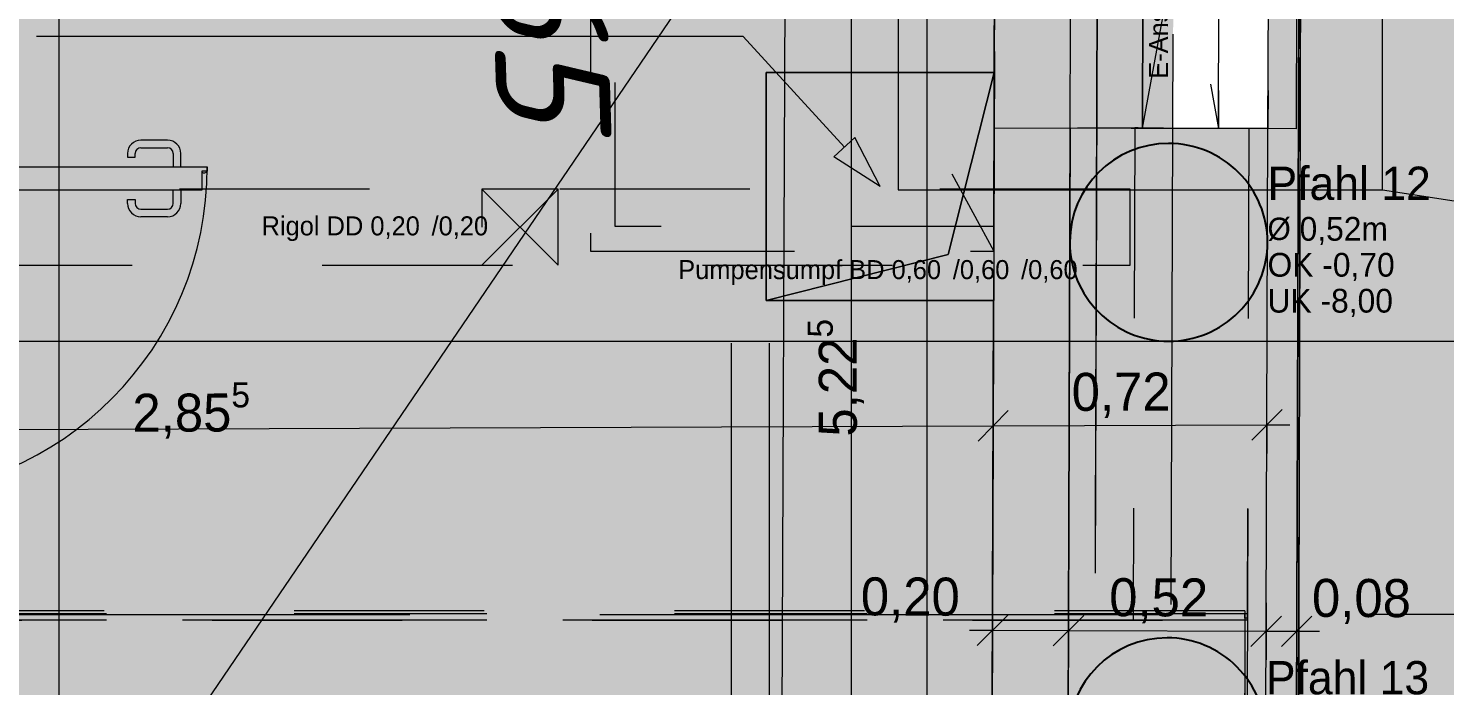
# Model space of a CAD drawing. Header units: metres. Extents: x -14 to 130, y -38 to 4.
# Drawn here: x 15.637 to 19.362, y -3.906 to -2.177 of the extents above; entities that cross this region are included whole.
import ezdxf

# ---------------------------------------------------------------- set-up
doc = ezdxf.new("R2010")
doc.units = ezdxf.units.M
doc.header["$MEASUREMENT"] = 0
for name, pattern in [('Schnittlinie', [0.006, 0.003, -0.0015, 0, -0.0015]), ('Strichlinie eng', [0.002, 0.0015, -0.0005]), ('Untersicht', [0.001, 0.0005, -0.0005])]:
    doc.linetypes.add(name, pattern=pattern)
for name, color, linetype in [('-1._KG PP_3_110 Wand Aussen', 7, 'Continuous'), ('-1._KG PP_3_111 Bohrpfahl - ReGeBe', 7, 'Continuous'), ('-1._KG PP_3_111 Wand Aussen - Bohrpfahlwand 80', 7, 'Continuous'), ('-1._KG PP_3_120 Wand Innen tragend', 7, 'Continuous'), ('-1._KG PP_3_220 Bodenaufbau', 7, 'Continuous'), ('-1._KG PP_3_270 Deckendurchbruchsymbol', 7, 'Continuous'), ('-1._KG PP_3_420 Rampe', 7, 'Continuous'), ('-1._KG PP_3_725 Nachbarbebauung', 7, 'Continuous'), ('-1._KG PP_3_851 Marker Schnitt', 7, 'Continuous'), ('-1._KG PP_3_860 Marker Änderung bis 26mmtt', 7, 'Continuous'), ('-1._KG PP_3_870 Dokumentation allgemein', 7, 'Continuous'), ('-1._KG PP_3_950 Polierplan Bemaßung', 7, 'Continuous'), ('-1._KG PP_3_955 Polierplan Beschriftung', 7, 'Continuous'), ('-1._KG PP_3_Bauwerke_Gebäude - Haus', 7, 'Continuous'), ('-1._KG PP_3_Bemaßen_Sperrmaß 2D', 7, 'Continuous'), ('-1._KG PP_3_Gas_Beschriftung Gas', 7, 'Continuous'), ('-1._KG PP_3_Gelände_Beschriftung Gelände', 7, 'Continuous'), ('-1._KG PP_3_Kataster Grenzen_Grundstücksgrenze', 7, 'Continuous'), ('-1._KG PP_3_Kataster Grenzpunkte_Grenzpunkt (GP) Hausecke_Kennzeichen', 7, 'Continuous'), ('-1._KG PP_3_Kataster Grenzpunkte_Grenzpunkt (GP) Hausecke_Punktnummer', 7, 'Continuous'), ('-1._KG PP_3_Kataster Grundstücke_Grundstück_Eigentümer', 7, 'Continuous'), ('-1._KG PP_3_Neubau_840 Baulinien', 7, 'Continuous')]:
    doc.layers.add(name, color=color, linetype=linetype)
doc.styles.add('ERSTELLTER_STIL_2', font='isocpeur.ttf')
doc.styles.add('ERSTELLTER_STIL_5', font='')
doc.styles.get('ERSTELLTER_STIL_5').set_extended_font_data('Eurostile')
doc.linetypes.add('GAS', pattern='A,0,[1,415_260415_PP_VA_1_2 -1 KG1.Shx,S=0.186508,R=0,X=0,Y=0],-26.5,0', length=26.5)
doc.linetypes.add('Grenze Grundstück', pattern='A,0,[2,415_260415_PP_VA_1_2 -1 KG1.Shx,S=0.00031746,R=0,X=0,Y=0],-0.04,0', length=0.04)
doc.linetypes.add('Wolke', pattern='A,0,[3,415_260415_PP_VA_1_2 -1 KG1.Shx,S=0.00023923,R=0,X=-3.85971e-06,Y=0.000734738],-0.03,0', length=0.03)

msp = doc.modelspace()

# ---------------------------------------------------------------- hatches: boundary and pattern name
at = {"layer": '-1._KG PP_3_111 Bohrpfahl - ReGeBe', "linetype": 'Continuous', "lineweight": 13, "true_color": 0x3f7f02}
for points in [[(18.3759, -2.7398, 0.414214), (18.6359, -2.9998, 0.414214), (18.8959, -2.7398, 0.414214), (18.6359, -2.4798, 0.413238), (18.3759, -2.7389)], [(18.3716, -4.0398, 0.414214), (18.6316, -4.2998, 0.414214), (18.8916, -4.0398, 0.414214), (18.6316, -3.7798, 0.413238), (18.3716, -4.0389)]]:
    msp.add_hatch(color=76, dxfattribs=at).paths.add_polyline_path(points)
at = {"layer": '-1._KG PP_3_111 Wand Aussen - Bohrpfahlwand 80', "linetype": 'Continuous', "lineweight": 13, "true_color": 0xaa6446}
msp.add_hatch(color=25, dxfattribs=at).paths.add_polyline_path([(18.9048, -0.08), (18.8856, -5.8301), (18.9656, -5.8304), (18.9848, -0.08)])
at = {"layer": '-1._KG PP_3_111 Wand Aussen - Bohrpfahlwand 80', "linetype": 'Continuous', "lineweight": 13, "true_color": 0x3f7f02}
msp.add_hatch(color=76, dxfattribs=at).paths.add_polyline_path([(18.1656, -5.8277), (18.3656, -5.8284), (18.3769, -2.439), (18.1769, -2.4384)])
h = msp.add_hatch(color=76, dxfattribs=at)
h.paths.add_polyline_path([(18.3656, -5.8284), (18.8856, -5.8301), (18.8969, -2.4408), (18.3769, -2.439)])
h.paths.add_polyline_path([(18.3666, -5.5398), (18.3754, -5.4725), (18.4014, -5.4098), (18.4427, -5.356), (18.4966, -5.3146), (18.5593, -5.2887), (18.6266, -5.2798), (18.6939, -5.2887), (18.7566, -5.3146), (18.8104, -5.356), (18.8517, -5.4098), (18.8777, -5.4725), (18.8866, -5.5398), (18.8777, -5.6071), (18.8517, -5.6698), (18.8104, -5.7236), (18.7566, -5.765), (18.6939, -5.7909), (18.6266, -5.7998), (18.5593, -5.7909), (18.4966, -5.765), (18.4427, -5.7236), (18.4014, -5.6698), (18.3754, -5.6071)], flags=0)
h.paths.add_polyline_path([(18.3716, -4.0398), (18.3804, -3.9725), (18.4064, -3.9098), (18.4477, -3.856), (18.5016, -3.8146), (18.5643, -3.7887), (18.6316, -3.7798), (18.6989, -3.7887), (18.7616, -3.8146), (18.8154, -3.856), (18.8567, -3.9098), (18.8827, -3.9725), (18.8916, -4.0398), (18.8827, -4.1071), (18.8567, -4.1698), (18.8154, -4.2237), (18.7616, -4.265), (18.6989, -4.2909), (18.6316, -4.2998), (18.5643, -4.2909), (18.5016, -4.265), (18.4477, -4.2237), (18.4064, -4.1698), (18.3804, -4.1071)], flags=0)
h.paths.add_polyline_path([(18.3759, -2.7398), (18.3848, -2.6725), (18.4107, -2.6098), (18.452, -2.556), (18.5059, -2.5146), (18.5686, -2.4887), (18.6359, -2.4798), (18.7032, -2.4887), (18.7659, -2.5146), (18.8197, -2.556), (18.8611, -2.6098), (18.887, -2.6725), (18.8959, -2.7398), (18.887, -2.8071), (18.8611, -2.8698), (18.8197, -2.9237), (18.7659, -2.965), (18.7032, -2.991), (18.6359, -2.9998), (18.5686, -2.991), (18.5059, -2.965), (18.452, -2.9237), (18.4107, -2.8698), (18.3848, -2.8071)], flags=0)
at = {"layer": '-1._KG PP_3_220 Bodenaufbau', "linetype": 'Continuous', "lineweight": 0, "true_color": 0x111111}
msp.add_hatch(color=250, dxfattribs=at).paths.add_polyline_path([(18.5555, -2.439), (18.5586, -1.4985), (15.1319, -1.4985), (15.32, -2.4666), (15.32, -3.733), (18.5426, -3.733), (18.5469, -2.439)])
at = {"layer": '-1._KG PP_3_270 Deckendurchbruchsymbol', "linetype": 'Continuous', "lineweight": 0, "true_color": 0x000000}
msp.add_hatch(color=18, dxfattribs=at).paths.add_polyline_path([(17.5774, -2.893), (18.1774, -2.893), (18.1774, -2.293), (18.0562, -2.7718)])
at = {"layer": '-1._KG PP_3_725 Nachbarbebauung', "linetype": 'Continuous', "lineweight": 0, "true_color": 0x1f1f1f}
msp.add_hatch(color=250, dxfattribs=at).paths.add_polyline_path([(18.9876, -0.0005), (18.958, -11.4452), (22.8486, -11.478), (22.8486, -0.0037)])
at = {"layer": '-1._KG PP_3_870 Dokumentation allgemein', "linetype": 'Continuous', "lineweight": 0, "true_color": 0x3f3f00}
msp.add_hatch(color=48, dxfattribs=at).paths.add_polyline_path([(18.3632, -21.4914), (18.4043, -15.229), (18.455, 0), (18.185, 0), (18.1343, -15.2277), (18.0932, -21.4897)])
at = {"layer": '-1._KG PP_3_870 Dokumentation allgemein', "linetype": 'Continuous', "lineweight": 13, "true_color": 0x3f7f02}
msp.add_hatch(color=76, dxfattribs=at).paths.add_polyline_path([(18.3632, -21.491), (18.5632, -21.4923), (18.6043, -15.2299), (18.655, -0.0013), (18.455, -0.0013), (18.4043, -15.229)])
at = {"layer": '-1._KG PP_3_955 Polierplan Beschriftung', "linetype": 'Continuous', "lineweight": 0, "true_color": 0x000000}
msp.add_hatch(color=18, dxfattribs=at).paths.add_polyline_path([(17.8774, -2.593), (17.8107, -2.4644), (17.7553, -2.515)])
at = {"layer": '-1._KG PP_3_Gelände_Beschriftung Gelände', "linetype": 'Continuous', "lineweight": 0, "true_color": 0x060c00}
h = msp.add_hatch(color=98, dxfattribs=at)
h.paths.add_polyline_path([(0.6022, -0.6), (0.6319, -8.705), (5.625, -8.705), (5.625, -3.705), (8.725, -3.705), (8.725, -5.925), (8.925, -5.925), (8.925, -5.905), (9.105, -5.905), (9.105, -4.225), (10.725, -4.225), (10.725, -5.905), (10.905, -5.905), (10.905, -6.225), (12.425, -6.225), (12.425, -9.355), (15.32, -9.355), (15.32, -8.955), (18.3552, -8.955), (18.383, -0.6)])
h.paths.add_polyline_path([(1.4029, -0.8), (1.4029, -1.4), (0.8029, -1.4), (0.8029, -0.8)], flags=0)
h.paths.add_polyline_path([(17.5774, -2.893), (17.5774, -2.293), (18.1774, -2.293), (18.1774, -2.893)], flags=0)

# ---------------------------------------------------------------- linework, layer by layer
at = {"layer": '-1._KG PP_3_110 Wand Aussen', "color": 8, "linetype": 'Untersicht', "lineweight": 13, "ltscale": 1000, "flags": 128}
for points in [[(18.7706, -1.3404), (18.7669, -2.4404)], [(18.9719, -2.4411), (18.9756, -1.3411)], [(18.8069, -2.4406), (18.7669, -2.4404)], [(18.8469, -2.4407), (18.8069, -2.4406)], [(18.8519, -2.4407), (18.8469, -2.4407)], [(18.9719, -2.4411), (18.8519, -2.4407)]]:
    msp.add_lwpolyline(points, dxfattribs=at)
at = {"layer": '-1._KG PP_3_111 Bohrpfahl - ReGeBe', "color": 7, "linetype": 'Continuous', "lineweight": 25, "ltscale": 1000, "flags": 128}
for points in [[(18.3759, -2.7398, 0.414214), (18.6359, -2.9998, 0.414214), (18.8959, -2.7398, 0.414214), (18.6359, -2.4798, 0.413238), (18.3759, -2.7389)], [(18.3716, -4.0398, 0.414214), (18.6316, -4.2998, 0.414214), (18.8916, -4.0398, 0.414214), (18.6316, -3.7798, 0.413238), (18.3716, -4.0389)]]:
    msp.add_lwpolyline(points, format="xyb", close=True, dxfattribs=at)
at = {"layer": '-1._KG PP_3_111 Wand Aussen - Bohrpfahlwand 80', "color": 7, "linetype": 'Continuous', "lineweight": 18, "ltscale": 1000}
for p, q in [((18.8969, -2.4408), (18.9006, -1.3408)), ((18.1769, -2.4384), (18.8969, -2.4408)), ((18.3769, -2.439), (18.3656, -5.8284))]:
    msp.add_line(p, q, dxfattribs=at)
at = {"layer": '-1._KG PP_3_111 Wand Aussen - Bohrpfahlwand 80', "color": 7, "linetype": 'Continuous', "lineweight": 13, "ltscale": 1000}
msp.add_line((18.8856, -5.8301), (18.8969, -2.4408), dxfattribs=at)
at = {"layer": '-1._KG PP_3_111 Wand Aussen - Bohrpfahlwand 80', "color": 7, "linetype": 'Continuous', "lineweight": 13, "ltscale": 1000, "flags": 128}
msp.add_lwpolyline([(18.9656, -5.8304), (18.985, 0)], dxfattribs=at)
at = {"layer": '-1._KG PP_3_111 Wand Aussen - Bohrpfahlwand 80', "color": 7, "linetype": 'Continuous', "lineweight": 18, "ltscale": 1000, "flags": 128}
msp.add_lwpolyline([(18.1769, -2.4384), (18.1656, -5.8277)], dxfattribs=at)
at = {"layer": '-1._KG PP_3_120 Wand Innen tragend', "color": 7, "linetype": 'Continuous', "lineweight": 13, "ltscale": 1000}
for p, q in [((16.003, -2.471), (15.933, -2.471)), ((15.933, -2.491), (16.003, -2.491)), ((15.898, -2.506), (15.898, -2.516)), ((15.898, -2.516), (15.918, -2.516)), ((15.918, -2.516), (15.918, -2.506)), ((16.018, -2.506), (16.018, -2.541)), ((16.038, -2.541), (16.038, -2.506)), ((16.093, -2.553), (16.093, -2.5555)), ((16.1055, -2.553), (16.093, -2.553)), ((16.093, -2.5555), (16.097, -2.557)), ((16.097, -2.557), (16.1015, -2.557)), ((16.1015, -2.557), (16.1055, -2.5555)), ((16.1055, -2.5555), (16.1055, -2.553)), ((16.018, -2.6375), (16.018, -2.6025)), ((16.038, -2.6025), (16.038, -2.6375)), ((15.898, -2.6375), (15.898, -2.6275)), ((15.898, -2.6275), (15.918, -2.6275)), ((15.918, -2.6275), (15.918, -2.6375)), ((15.933, -2.6525), (16.003, -2.6525)), ((16.003, -2.6725), (15.933, -2.6725))]:
    msp.add_line(p, q, dxfattribs=at)
at = {"layer": '-1._KG PP_3_120 Wand Innen tragend', "color": 7, "linetype": 'Continuous', "lineweight": 13, "ltscale": 1000, "flags": 128}
msp.add_lwpolyline([(16.107, -2.541), (16.107, -2.553), (16.093, -2.553), (16.093, -2.6025), (15.273, -2.6025), (15.273, -2.553), (15.259, -2.553), (15.259, -2.541)], close=True, dxfattribs=at)
at = {"layer": '-1._KG PP_3_120 Wand Innen tragend', "color": 7, "linetype": 'Continuous', "lineweight": 13, "ltscale": 1000}
for centre, radius, start, end in [((15.933, -2.506), 0.035, 90, 180), ((15.933, -2.506), 0.015, 90, 180), ((16.003, -2.506), 0.035, 0, 90), ((16.003, -2.506), 0.015, 0, 90), ((15.2475, -2.5445), 0.8595, 270.2333, 0.2333), ((15.933, -2.6375), 0.035, 180, 270), ((15.933, -2.6375), 0.015, 180, 270), ((16.003, -2.6375), 0.035, 270, 0), ((16.003, -2.6375), 0.015, 270, 0)]:
    msp.add_arc(centre, radius, start, end, dxfattribs=at)
at = {"layer": '-1._KG PP_3_220 Bodenaufbau', "color": 7, "linetype": 'Continuous', "lineweight": 18, "ltscale": 1000, "flags": 128}
msp.add_lwpolyline([(3.815, -0.8), (3.815, -1.965), (0.8072, -1.965), (0.8312, -8.5021), (0.8312, -8.505), (5.425, -8.505), (5.425, -3.505), (8.925, -3.505), (8.925, -3.845), (11.105, -3.845), (11.105, -6.225), (15.12, -6.225), (15.12, -8.955), (18.1552, -8.955), (18.1754, -2.893), (17.5774, -2.893), (17.5774, -2.293), (18.1774, -2.293), (18.1824, -0.8)], close=True, dxfattribs=at)
at = {"layer": '-1._KG PP_3_220 Bodenaufbau', "color": 8, "linetype": 'Untersicht', "lineweight": 13, "ltscale": 1000, "flags": 128}
for points in [[(18.5586, -1.4985), (18.5555, -2.439)], [(18.5469, -2.439), (18.5426, -3.733)], [(18.5555, -2.439), (18.5469, -2.439)], [(18.8361, -3.7091), (15.12, -3.7091)], [(18.8361, -3.7091), (18.8361, -3.7302), (18.8361, -3.731), (18.8361, -3.733)], [(15.12, -3.733), (18.8361, -3.733)], [(18.5426, -3.733), (15.32, -3.733)], [(18.8361, -3.733), (18.8361, -4.157)]]:
    msp.add_lwpolyline(points, dxfattribs=at)
at = {"layer": '-1._KG PP_3_270 Deckendurchbruchsymbol', "color": 7, "linetype": 'Untersicht', "lineweight": 13, "ltscale": 1000}
for p, q in [((18.5669, -2.4397), (18.7706, -1.3403)), ((18.5706, -1.3397), (18.7669, -2.4403)), ((16.83, -2.8), (17.03, -2.6)), ((16.83, -2.6), (17.03, -2.8))]:
    msp.add_line(p, q, dxfattribs=at)
at = {"layer": '-1._KG PP_3_270 Deckendurchbruchsymbol', "color": 7, "linetype": 'Untersicht', "lineweight": 13, "ltscale": 1000, "flags": 128}
for points in [[(18.7669, -2.4403), (18.7706, -1.3403), (18.5706, -1.3397), (18.5669, -2.4397)], [(17.03, -2.8), (17.03, -2.6), (16.83, -2.6), (16.83, -2.8)]]:
    msp.add_lwpolyline(points, close=True, dxfattribs=at)
at = {"layer": '-1._KG PP_3_270 Deckendurchbruchsymbol', "color": 7, "linetype": 'Continuous', "lineweight": 13, "ltscale": 1000, "flags": 128}
for points in [[(18.0562, -2.7718), (18.1774, -2.293), (17.5774, -2.293), (17.5774, -2.893)], [(17.5774, -2.893), (18.1774, -2.893), (18.1774, -2.293), (18.0562, -2.7718)]]:
    msp.add_lwpolyline(points, close=True, dxfattribs=at)
at = {"layer": '-1._KG PP_3_420 Rampe', "color": 8, "linetype": 'Untersicht', "lineweight": 13, "ltscale": 1000, "flags": 128}
for points in [[(18.1773, -2.4384), (18.181, -1.3405)], [(18.5668, -2.4397), (18.57, -1.4913), (18.5705, -1.3396)], [(18.9005, -1.3405), (18.8969, -2.4407)], [(18.57, -1.4985), (18.5669, -2.439)], [(18.8969, -2.4407), (18.8473, -2.4406), (18.1773, -2.4384)], [(18.5668, -2.4397), (18.8468, -2.4405)], [(18.5669, -2.439), (18.8469, -2.44)], [(18.8469, -2.4405), (18.8361, -5.83)], [(18.8469, -2.44), (18.8426, -3.733)], [(18.8469, -2.4405), (18.8426, -3.7284)], [(18.8468, -2.4405), (18.8426, -3.7163)], [(18.5343, -2.6), (15.41, -2.6)], [(18.5343, -2.8), (18.5343, -2.6)], [(15.41, -2.8), (18.5343, -2.8)], [(18.8361, -3.7163), (15.12, -3.7163)], [(18.8426, -3.7163), (18.8361, -3.7163), (15.12, -3.7163)], [(18.8361, -3.7163), (18.8361, -3.733)], [(18.8361, -3.7284), (18.8361, -3.7163)], [(18.8426, -3.7163), (18.8426, -3.7284)], [(15.12, -3.733), (18.8361, -3.733)], [(18.8426, -3.733), (15.32, -3.733)], [(18.8361, -5.4253), (18.8361, -5.3898), (18.8361, -4.9748), (18.8361, -4.5487), (18.8361, -4.1355), (18.8361, -3.7284)], [(18.8426, -3.7284), (18.8361, -3.7284)], [(18.8361, -3.733), (18.8361, -4.157)]]:
    msp.add_lwpolyline(points, dxfattribs=at)
at = {"layer": '-1._KG PP_3_725 Nachbarbebauung', "color": 8, "linetype": 'Continuous', "lineweight": 13, "ltscale": 1000, "flags": 128}
msp.add_lwpolyline([(22.8486, -0.0037), (18.9876, -0.0005), (18.958, -11.4452), (22.8486, -11.478)], dxfattribs=at)
at = {"layer": '-1._KG PP_3_851 Marker Schnitt', "color": 7, "linetype": 'Schnittlinie', "lineweight": 13, "ltscale": 1000}
for p, q in [((17.4851, 3.0949), (17.4851, -35.645)), ((17.5851, 3.0949), (17.5851, -35.7384))]:
    msp.add_line(p, q, dxfattribs=at)
at = {"layer": '-1._KG PP_3_860 Marker Änderung bis 26mmtt', "color": 200, "linetype": 'Wolke', "lineweight": 13, "ltscale": 1000, "true_color": 0xd600ff}
for p, q in [((17.9245, -1.244), (17.9245, -2.6015)), ((19.1983, -2.6015), (19.1983, -1.244)), ((17.9245, -2.6015), (19.1983, -2.6015))]:
    msp.add_line(p, q, dxfattribs=at)
at = {"layer": '-1._KG PP_3_860 Marker Änderung bis 26mmtt', "color": 7, "linetype": 'Continuous', "lineweight": 13, "ltscale": 1000}
msp.add_line((19.1983, -2.6015), (19.9124, -2.7133), dxfattribs=at)
at = {"layer": '-1._KG PP_3_870 Dokumentation allgemein', "color": 52, "linetype": 'Strichlinie eng', "lineweight": 13, "ltscale": 1000, "true_color": 0xd4d400, "flags": 128}
for points in [[(18.3632, -21.4914), (18.4043, -15.229), (18.455, 0), (18.185, 0), (18.1343, -15.2277), (18.0932, -21.4897)], [(18.3632, -21.491), (18.5632, -21.4923), (18.6043, -15.2299), (18.655, -0.0013), (18.455, -0.0013), (18.4043, -15.229)]]:
    msp.add_lwpolyline(points, close=True, dxfattribs=at)
at = {"layer": '-1._KG PP_3_955 Polierplan Beschriftung', "color": 7, "linetype": 'Continuous', "lineweight": 13, "ltscale": 1000}
for p, q in [((17.436, -2.1985), (15.6585, -2.1985)), ((17.517, -2.1985), (17.436, -2.1985)), ((17.783, -2.4897), (17.517, -2.1985)), ((17.7553, -2.515), (17.8107, -2.4644)), ((17.8774, -2.593), (17.8107, -2.4644)), ((17.8774, -2.593), (17.7553, -2.515))]:
    msp.add_line(p, q, dxfattribs=at)
at = {"layer": '-1._KG PP_3_955 Polierplan Beschriftung', "color": 7, "linetype": 'Strichlinie eng', "lineweight": 13, "ltscale": 1000}
msp.add_line((15.14, -3.7185), (18.855, -3.7185), dxfattribs=at)
at = {"layer": '-1._KG PP_3_Bauwerke_Gebäude - Haus', "color": 7, "linetype": 'Continuous', "lineweight": 13, "ltscale": 1000, "true_color": 0xefefef}
msp.add_line((18.9583, -11.3452), (18.9874, -0.1005), dxfattribs=at)
at = {"layer": '-1._KG PP_3_Bemaßen_Sperrmaß 2D', "color": 5, "linetype": 'GAS', "lineweight": 0, "ltscale": 1000}
for p, q in [((18, 3), (18, -36)), ((-1.5, -3), (21, -3))]:
    msp.add_line(p, q, dxfattribs=at)
at = {"layer": '-1._KG PP_3_Gelände_Beschriftung Gelände', "color": 7, "linetype": 'Continuous', "lineweight": 13, "ltscale": 1000, "true_color": 0xf4f4f4, "flags": 128}
for points in [[(0.6022, -0.6), (0.6319, -8.705), (5.625, -8.705), (5.625, -3.705), (8.725, -3.705), (8.725, -5.925), (8.925, -5.925), (8.925, -5.905), (9.105, -5.905), (9.105, -4.225), (10.725, -4.225), (10.725, -5.905), (10.905, -5.905), (10.905, -6.225), (12.425, -6.225), (12.425, -9.355), (15.32, -9.355), (15.32, -8.955), (18.3552, -8.955), (18.383, -0.6)], [(17.5774, -2.893), (18.1774, -2.893), (18.1774, -2.293), (17.5774, -2.293)]]:
    msp.add_lwpolyline(points, close=True, dxfattribs=at)
at = {"layer": '-1._KG PP_3_Kataster Grenzen_Grundstücksgrenze', "color": 8, "linetype": 'Continuous', "lineweight": 13, "ltscale": 1000}
msp.add_line((18.9583, -11.3452), (18.9874, -0.1005), dxfattribs=at)
at = {"layer": '-1._KG PP_3_Kataster Grenzpunkte_Grenzpunkt (GP) Hausecke_Kennzeichen', "color": 76, "linetype": 'Continuous', "lineweight": 13, "ltscale": 1000, "true_color": 0x3f7f02}
for p, q in [((17.5584, -18.5444), (17.6357, 0.005)), ((18.1727, -3.6854), (18.1722, -3.8354)), ((18.3727, -3.6861), (18.3722, -3.8361)), ((18.2126, -3.7205), (18.1324, -3.8003)), ((18.3324, -3.8009), (18.4126, -3.7212)), ((18.8524, -3.8027), (18.9326, -3.7229)), ((18.8927, -3.6878), (18.8922, -3.8378)), ((18.9324, -3.8029), (19.0126, -3.7232)), ((18.9727, -3.6881), (18.9722, -3.8381)), ((18.1725, -3.7604), (18.1125, -3.7602)), ((18.3725, -3.7611), (18.1725, -3.7604)), ((18.8925, -3.7628), (18.3725, -3.7611)), ((18.9725, -3.7631), (18.8925, -3.7628)), ((19.0325, -3.7633), (18.9725, -3.7631))]:
    msp.add_line(p, q, dxfattribs=at)
at = {"layer": '-1._KG PP_3_Kataster Grenzpunkte_Grenzpunkt (GP) Hausecke_Kennzeichen', "color": 7, "linetype": 'Continuous', "lineweight": 13, "ltscale": 1000}
for p, q in [((12.425, -9.355), (18.383, -0.6)), ((22.8486, -3.7185), (19.155, -3.7185)), ((22.8486, -3.7185), (19.155, -3.7185))]:
    msp.add_line(p, q, dxfattribs=at)
at = {"layer": '-1._KG PP_3_Kataster Grenzpunkte_Grenzpunkt (GP) Hausecke_Kennzeichen', "color": 8, "linetype": 'Untersicht', "lineweight": 13, "ltscale": 1000}
msp.add_line((17.115, -0.8), (18.1758, -2.7631), dxfattribs=at)
at = {"layer": '-1._KG PP_3_Kataster Grenzpunkte_Grenzpunkt (GP) Hausecke_Kennzeichen', "color": 6, "linetype": 'Continuous', "lineweight": 13, "ltscale": 1000, "true_color": 0xfb02fe}
for p, q in [((17.8014, -6.025), (17.8014, -0.8)), ((18.1747, -3.2975), (18.1741, -3.1475)), ((18.8946, -3.2948), (18.8941, -3.1448)), ((18.2142, -3.1823), (18.1345, -3.2626)), ((18.8545, -3.26), (18.9342, -3.1797)), ((15.3182, -3.2329), (18.1744, -3.2225)), ((18.1744, -3.2225), (18.8944, -3.2198)), ((18.8944, -3.2198), (18.9544, -3.2196))]:
    msp.add_line(p, q, dxfattribs=at)
at = {"layer": '-1._KG PP_3_Kataster Grenzpunkte_Grenzpunkt (GP) Hausecke_Punktnummer', "color": 8, "linetype": 'Continuous', "lineweight": 13, "ltscale": 1000, "true_color": 0x7e7f7f}
msp.add_line((15.7175, 0), (15.7175, -18.2533), dxfattribs=at)
at = {"layer": '-1._KG PP_3_Kataster Grundstücke_Grundstück_Eigentümer', "color": 8, "linetype": 'Untersicht', "lineweight": 13, "ltscale": 1000, "flags": 128}
for points in [[(17.115, -0.8), (17.115, -2.7631), (17.466, -2.7631), (18.1758, -2.7631), (18.1824, -0.8)], [(17.115, -2.7631), (18.1758, -2.7631), (18.1758, -2.6981), (18.111, -2.6981), (17.18, -2.6981), (17.18, -0.8), (17.115, -0.8)]]:
    msp.add_lwpolyline(points, close=True, dxfattribs=at)
at = {"layer": '-1._KG PP_3_Neubau_840 Baulinien', "color": 76, "linetype": 'Grenze Grundstück', "lineweight": 13, "ltscale": 1000, "true_color": 0x3f7f02, "flags": 128}
msp.add_lwpolyline([(0, -0.0002), (18.985, -0.0012), (18.935, -15), (18.9, -21.365), (18.85, -31.325), (0.0665, -34.0269), (0.065, -21.365), (0.055, -15)], close=True, dxfattribs=at)

# ---------------------------------------------------------------- texts
at = {"layer": '-1._KG PP_3_270 Deckendurchbruchsymbol', "color": 1, "linetype": 'Continuous', "lineweight": 0, "insert": (18.65, -1.8901), "char_height": 0.05, "attachment_point": 8, "rotation": 89.809, "style": 'ERSTELLTER_STIL_5'}
msp.add_mtext('\\A1;{\\pqc;\\pt0;\\fEurostile|b0|i0|c0|p0;\\W1.000000;E-Anschluss DD 0,20\\fEurostile|b0|i0|c0|p0;\\W1.000000;\\A1{\\H.66x;\\S^  ;}\\fEurostile|b0|i0|c0|p0;\\W1.000000; /1,10\\fEurostile|b0|i0|c0|p0;\\W1.000000;\\A1{\\H.66x;\\S^  ;}\\fEurostile|b0|i0|c0|p0;\\W1.000000;\\fEurostile|b0|i0|c0|p0;\\W1.000000;\\A1{\\H.66x;\\S^  ;}}', dxfattribs=at)
at = {"layer": '-1._KG PP_3_270 Deckendurchbruchsymbol', "color": 1, "linetype": 'Continuous', "lineweight": 0, "char_height": 0.05, "attachment_point": 8, "style": 'ERSTELLTER_STIL_5'}
for s, insert in [('\\A1;{\\pqc;\\pt0;\\fEurostile|b0|i0|c0|p0;\\W1.000000;Rigol DD 0,20\\fEurostile|b0|i0|c0|p0;\\W1.000000;\\A1{\\H.66x;\\S^  ;}\\fEurostile|b0|i0|c0|p0;\\W1.000000; /0,20\\fEurostile|b0|i0|c0|p0;\\W1.000000;\\A1{\\H.66x;\\S^  ;}\\fEurostile|b0|i0|c0|p0;\\W1.000000;\\fEurostile|b0|i0|c0|p0;\\W1.000000;\\A1{\\H.66x;\\S^  ;}}', (16.5605, -2.7366)), ('\\A1;{\\pqc;\\pt0;\\fEurostile|b0|i0|c0|p0;\\W1.000000;Pumpensumpf BD 0,60\\fEurostile|b0|i0|c0|p0;\\W1.000000;\\A1{\\H.66x;\\S^  ;}\\fEurostile|b0|i0|c0|p0;\\W1.000000; /0,60\\fEurostile|b0|i0|c0|p0;\\W1.000000;\\A1{\\H.66x;\\S^  ;}\\fEurostile|b0|i0|c0|p0;\\W1.000000; /0,60\\fEurostile|b0|i0|c0|p0;\\W1.000000;\\A1{\\H.66x;\\S^  ;}}', (17.8774, -2.8516))]:
    msp.add_mtext(s, dxfattribs=dict(at, insert=insert))
at = {"layer": '-1._KG PP_3_950 Polierplan Bemaßung', "color": 6, "linetype": 'Continuous', "lineweight": 13, "true_color": 0xfb02fe, "insert": (18.3811, -3.2017), "char_height": 0.1, "width": 0.306373, "attachment_point": 7, "rotation": 0.2101, "style": 'ERSTELLTER_STIL_5'}
msp.add_mtext('\\A1;{\\pql;\\fEurostile|b0|i0|c0|p0;\\W1.000000;0,72}', dxfattribs=at)
at = {"layer": '-1._KG PP_3_950 Polierplan Bemaßung', "color": 76, "linetype": 'Continuous', "lineweight": 13, "true_color": 0x3f7f02, "char_height": 0.1, "width": 0.306373, "attachment_point": 7, "rotation": 359.809, "style": 'ERSTELLTER_STIL_5'}
for s, insert in [('\\A1;{\\pql;\\fEurostile|b0|i0|c0|p0;\\W1.000000;0,20}', (17.8262, -3.7393)), ('\\A1;{\\pql;\\fEurostile|b0|i0|c0|p0;\\W1.000000;0,52}', (18.4794, -3.7414)), ('\\A1;{\\pql;\\fEurostile|b0|i0|c0|p0;\\W1.000000;0,08}', (19.0126, -3.7432))]:
    msp.add_mtext(s, dxfattribs=dict(at, insert=insert))
at = {"layer": '-1._KG PP_3_Gas_Beschriftung Gas', "color": 255, "linetype": 'Continuous', "lineweight": 13, "insert": (16.8427, -1.5418), "char_height": 0.3, "attachment_point": 7, "rotation": 271.7411, "style": 'ERSTELLTER_STIL_2'}
msp.add_mtext('\\A1;{\\pql;\\fISOCPEUR|b0|i1|c0|p0;\\W1.000000;G 65}', dxfattribs=at)
at = {"layer": '-1._KG PP_3_Kataster Grenzpunkte_Grenzpunkt (GP) Hausecke_Kennzeichen', "color": 7, "linetype": 'Continuous', "lineweight": 13, "char_height": 0.0875, "attachment_point": 4, "line_spacing_factor": 0.907049, "style": 'ERSTELLTER_STIL_5'}
for s, insert in [('\\A1;{\\pql;\\fEurostile|b0|i0|c0|p0;\\W1.000000;Pfahl 12\\P\\pql;\\fEurostile|b0|i0|c0|p0;\\H0.672269x;\\W1.000000;Ø\\fEurostile|b0|i0|c0|p0;\\H1.062500x;\\W1.000000; \\fEurostile|b0|i0|c0|p0;\\W1.000000;0,52\\fEurostile|b0|i0|c0|p0;\\W1.000000;m\\P\\pql;\\fEurostile|b0|i0|c0|p0;\\W1.000000;OK \\fEurostile|b0|i0|c0|p0;\\W1.000000;-0,70\\P\\pql;\\fEurostile|b0|i0|c0|p0;\\W1.000000;UK \\fEurostile|b0|i0|c0|p0;\\W1.000000;-8,00}', (18.8959, -2.7385)), ('\\A1;{\\pql;\\fEurostile|b0|i0|c0|p0;\\W1.000000;Pfahl 13\\P\\pql;\\fEurostile|b0|i0|c0|p0;\\H0.672269x;\\W1.000000;Ø\\fEurostile|b0|i0|c0|p0;\\H1.062500x;\\W1.000000; \\fEurostile|b0|i0|c0|p0;\\W1.000000;0,52\\fEurostile|b0|i0|c0|p0;\\W1.000000;m\\P\\pql;\\fEurostile|b0|i0|c0|p0;\\W1.000000;OK \\fEurostile|b0|i0|c0|p0;\\W1.000000;-0,70\\P\\pql;\\fEurostile|b0|i0|c0|p0;\\W1.000000;UK \\fEurostile|b0|i0|c0|p0;\\W1.000000;-8,00}', (18.8916, -4.0385))]:
    msp.add_mtext(s, dxfattribs=dict(at, insert=insert))
at = {"layer": '-1._KG PP_3_Kataster Grenzpunkte_Grenzpunkt (GP) Hausecke_Kennzeichen', "color": 6, "linetype": 'Continuous', "lineweight": 13, "true_color": 0xfb02fe, "char_height": 0.1, "attachment_point": 7, "style": 'ERSTELLTER_STIL_5'}
for s, insert, rotation in [('\\A1;{\\pql;\\fEurostile|b0|i0|c0|p0;\\W1.000000;5,22\\fEurostile|b0|i0|c0|p0;\\W1.000000;\\A1{\\H.66x;\\S5^  ;}}', (17.845, -3.2506), 90), ('\\A1;{\\pql;\\fEurostile|b0|i0|c0|p0;\\W1.000000;2,85\\fEurostile|b0|i0|c0|p0;\\W1.000000;\\A1{\\H.66x;\\S5^  ;}}', (15.911, -3.2673), 0.2101)]:
    msp.add_mtext(s, dxfattribs=dict(at, insert=insert, rotation=rotation))

doc.saveas('drawing.dxf')
